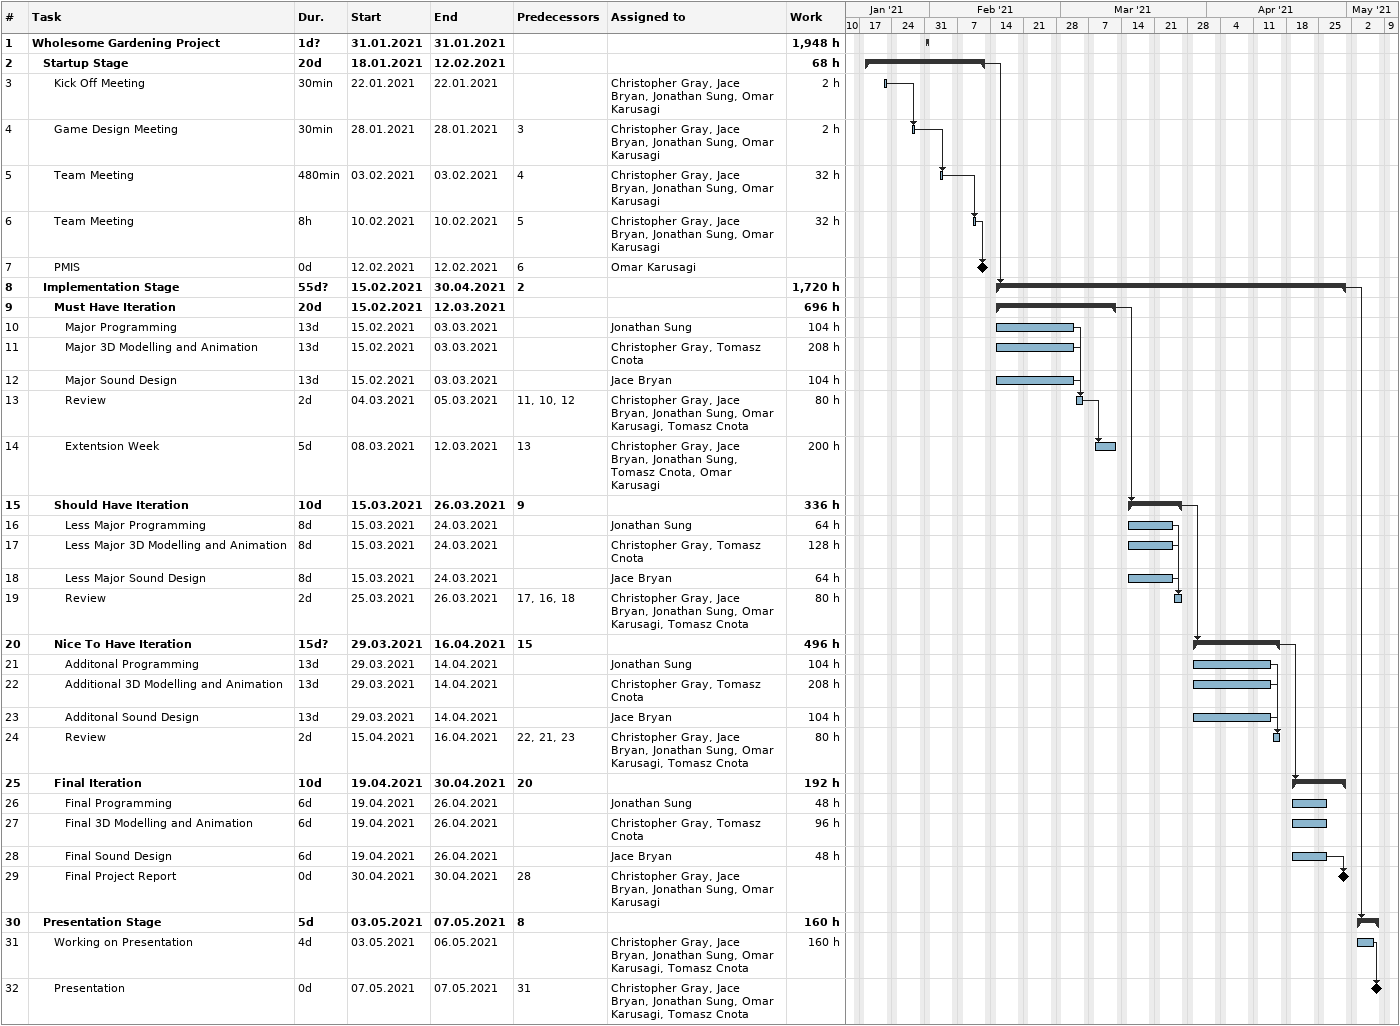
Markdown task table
| ID | Level | Task | Duration | Start | Finish | Predecessors | Resources | Work (h) |
|---|---|---|---|---|---|---|---|---|
| 1 | 1 | **Wholesome Gardening Project** | 1d? | 2021-01-31 | 2021-01-31 |  |  | 1948 |
| 2 | 2 | **Startup Stage** | 20d | 2021-01-18 | 2021-02-12 |  |  | 68 |
| 3 | 3 | Kick Off Meeting | 30min | 2021-01-22 | 2021-01-22 |  | Christopher Gray, Jace Bryan, Jonathan Sung, Omar Karusagi | 2 |
| 4 | 3 | Game Design Meeting | 30min | 2021-01-28 | 2021-01-28 | 3 | Christopher Gray, Jace Bryan, Jonathan Sung, Omar Karusagi | 2 |
| 5 | 3 | Team Meeting | 480min | 2021-02-03 | 2021-02-03 | 4 | Christopher Gray, Jace Bryan, Jonathan Sung, Omar Karusagi | 32 |
| 6 | 3 | Team Meeting | 8h | 2021-02-10 | 2021-02-10 | 5 | Christopher Gray, Jace Bryan, Jonathan Sung, Omar Karusagi | 32 |
| 7 | 3 | PMIS | 0d | 2021-02-12 | 2021-02-12 | 6 | Omar Karusagi |  |
| 8 | 2 | **Implementation Stage** | 55d? | 2021-02-15 | 2021-04-30 | 2 |  | 1720 |
| 9 | 3 | **Must Have Iteration** | 20d | 2021-02-15 | 2021-03-12 |  |  | 696 |
| 10 | 4 | Major Programming | 13d | 2021-02-15 | 2021-03-03 |  | Jonathan Sung | 104 |
| 11 | 4 | Major 3D Modelling and Animation | 13d | 2021-02-15 | 2021-03-03 |  | Christopher Gray, Tomasz Cnota | 208 |
| 12 | 4 | Major Sound Design | 13d | 2021-02-15 | 2021-03-03 |  | Jace Bryan | 104 |
| 13 | 4 | Review | 2d | 2021-03-04 | 2021-03-05 | 11, 10, 12 | Christopher Gray, Jace Bryan, Jonathan Sung, Omar Karusagi, Tomasz Cnota | 80 |
| 14 | 4 | Extentsion Week | 5d | 2021-03-08 | 2021-03-12 | 13 | Christopher Gray, Jace Bryan, Jonathan Sung, Tomasz Cnota, Omar Karusagi | 200 |
| 15 | 3 | **Should Have Iteration** | 10d | 2021-03-15 | 2021-03-26 | 9 |  | 336 |
| 16 | 4 | Less Major Programming | 8d | 2021-03-15 | 2021-03-24 |  | Jonathan Sung | 64 |
| 17 | 4 | Less Major 3D Modelling and Animation | 8d | 2021-03-15 | 2021-03-24 |  | Christopher Gray, Tomasz Cnota | 128 |
| 18 | 4 | Less Major Sound Design | 8d | 2021-03-15 | 2021-03-24 |  | Jace Bryan | 64 |
| 19 | 4 | Review | 2d | 2021-03-25 | 2021-03-26 | 17, 16, 18 | Christopher Gray, Jace Bryan, Jonathan Sung, Omar Karusagi, Tomasz Cnota | 80 |
| 20 | 3 | **Nice To Have Iteration** | 15d? | 2021-03-29 | 2021-04-16 | 15 |  | 496 |
| 21 | 4 | Additonal Programming | 13d | 2021-03-29 | 2021-04-14 |  | Jonathan Sung | 104 |
| 22 | 4 | Additional 3D Modelling and Animation | 13d | 2021-03-29 | 2021-04-14 |  | Christopher Gray, Tomasz Cnota | 208 |
| 23 | 4 | Additonal Sound Design | 13d | 2021-03-29 | 2021-04-14 |  | Jace Bryan | 104 |
| 24 | 4 | Review | 2d | 2021-04-15 | 2021-04-16 | 22, 21, 23 | Christopher Gray, Jace Bryan, Jonathan Sung, Omar Karusagi, Tomasz Cnota | 80 |
| 25 | 3 | **Final Iteration** | 10d | 2021-04-19 | 2021-04-30 | 20 |  | 192 |
| 26 | 4 | Final Programming | 6d | 2021-04-19 | 2021-04-26 |  | Jonathan Sung | 48 |
| 27 | 4 | Final 3D Modelling and Animation | 6d | 2021-04-19 | 2021-04-26 |  | Christopher Gray, Tomasz Cnota | 96 |
| 28 | 4 | Final Sound Design | 6d | 2021-04-19 | 2021-04-26 |  | Jace Bryan | 48 |
| 29 | 4 | Final Project Report | 0d | 2021-04-30 | 2021-04-30 | 28 | Christopher Gray, Jace Bryan, Jonathan Sung, Omar Karusagi |  |
| 30 | 2 | **Presentation Stage** | 5d | 2021-05-03 | 2021-05-07 | 8 |  | 160 |
| 31 | 3 | Working on Presentation | 4d | 2021-05-03 | 2021-05-06 |  | Christopher Gray, Jace Bryan, Jonathan Sung, Omar Karusagi, Tomasz Cnota | 160 |
| 32 | 3 | Presentation | 0d | 2021-05-07 | 2021-05-07 | 31 | Christopher Gray, Jace Bryan, Jonathan Sung, Omar Karusagi, Tomasz Cnota |  |
